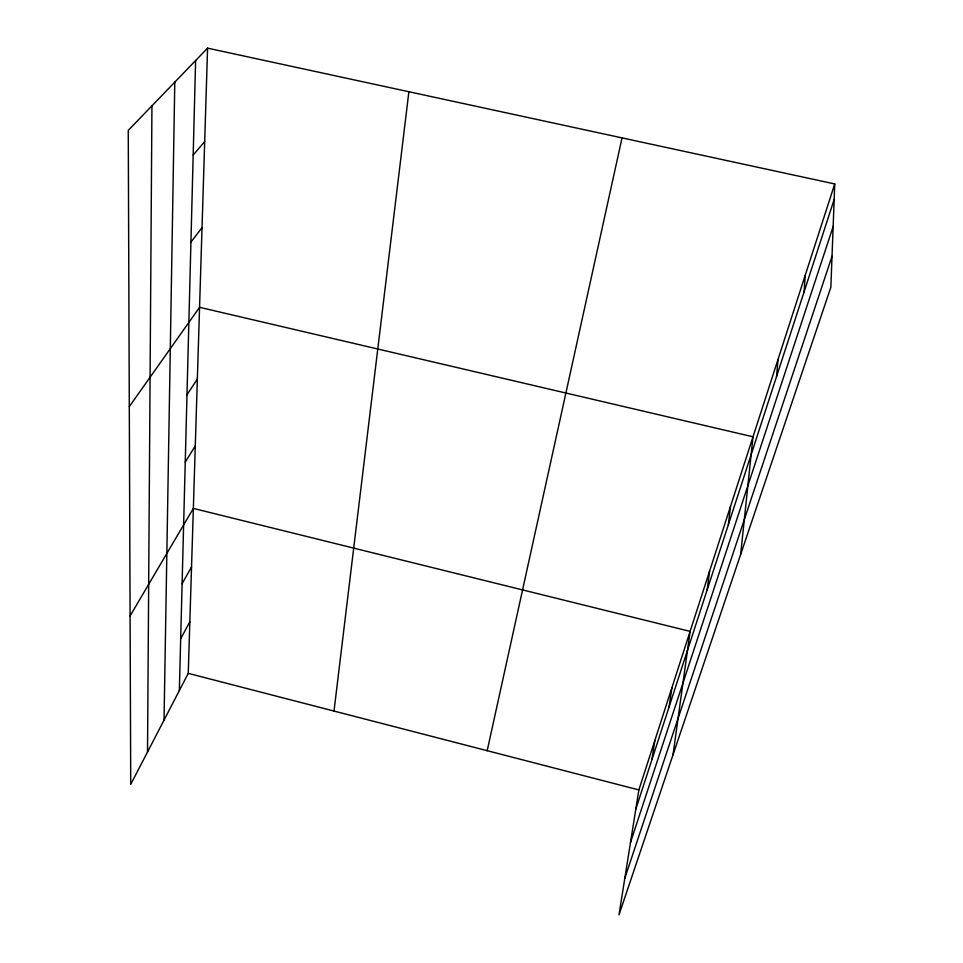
<?xml version="1.0" encoding="UTF-8"?>
<svg xmlns="http://www.w3.org/2000/svg" width="963" height="963" viewBox="0 0 963 963"><rect width="100%" height="100%" fill="white"/><g stroke="black" fill="none" stroke-linecap="round" stroke-linejoin="round"><path stroke-width="1.44" d="M147.52 751.995L151.937 105.834M164.035 720.119L174.797 82.132M179.347 690.543L195.621 60.537M207.575 48.15L128.26 130.39L130.727 784.4L188.254 673.354L207.575 48.15L834.74 183.945L830.864 287.227L618.992 914.85L638.866 789.937L834.74 183.945M804.105 291.849L805.188 275.37M776.527 376.617L778.044 359.368M740.655 554.447L753.006 436.805L199.558 307.305L129.295 406.627M728.353 524.715L730.52 506.406M334.005 711.067L408.878 91.738M707.191 589.753L709.599 571.095M673.005 754.836L690.11 631.391L193.346 508.404L130.089 615.923M669.104 706.818L671.909 687.714M651.915 759.675L654.864 740.451M487.182 750.695L622.038 137.89M635.797 809.221L834.163 199.437M630.512 842.444L833.151 226.498M624.794 878.328L832.032 256.278M180.683 638.794L189.843 621.773M182.115 583.698L191.541 566.894M185.257 462.096L195.284 445.941M186.991 394.77L197.343 379.061M190.939 242.074L202.025 227.677M193.19 155.067L204.686 141.561M188.254 673.354L638.866 789.937"/></g></svg>
